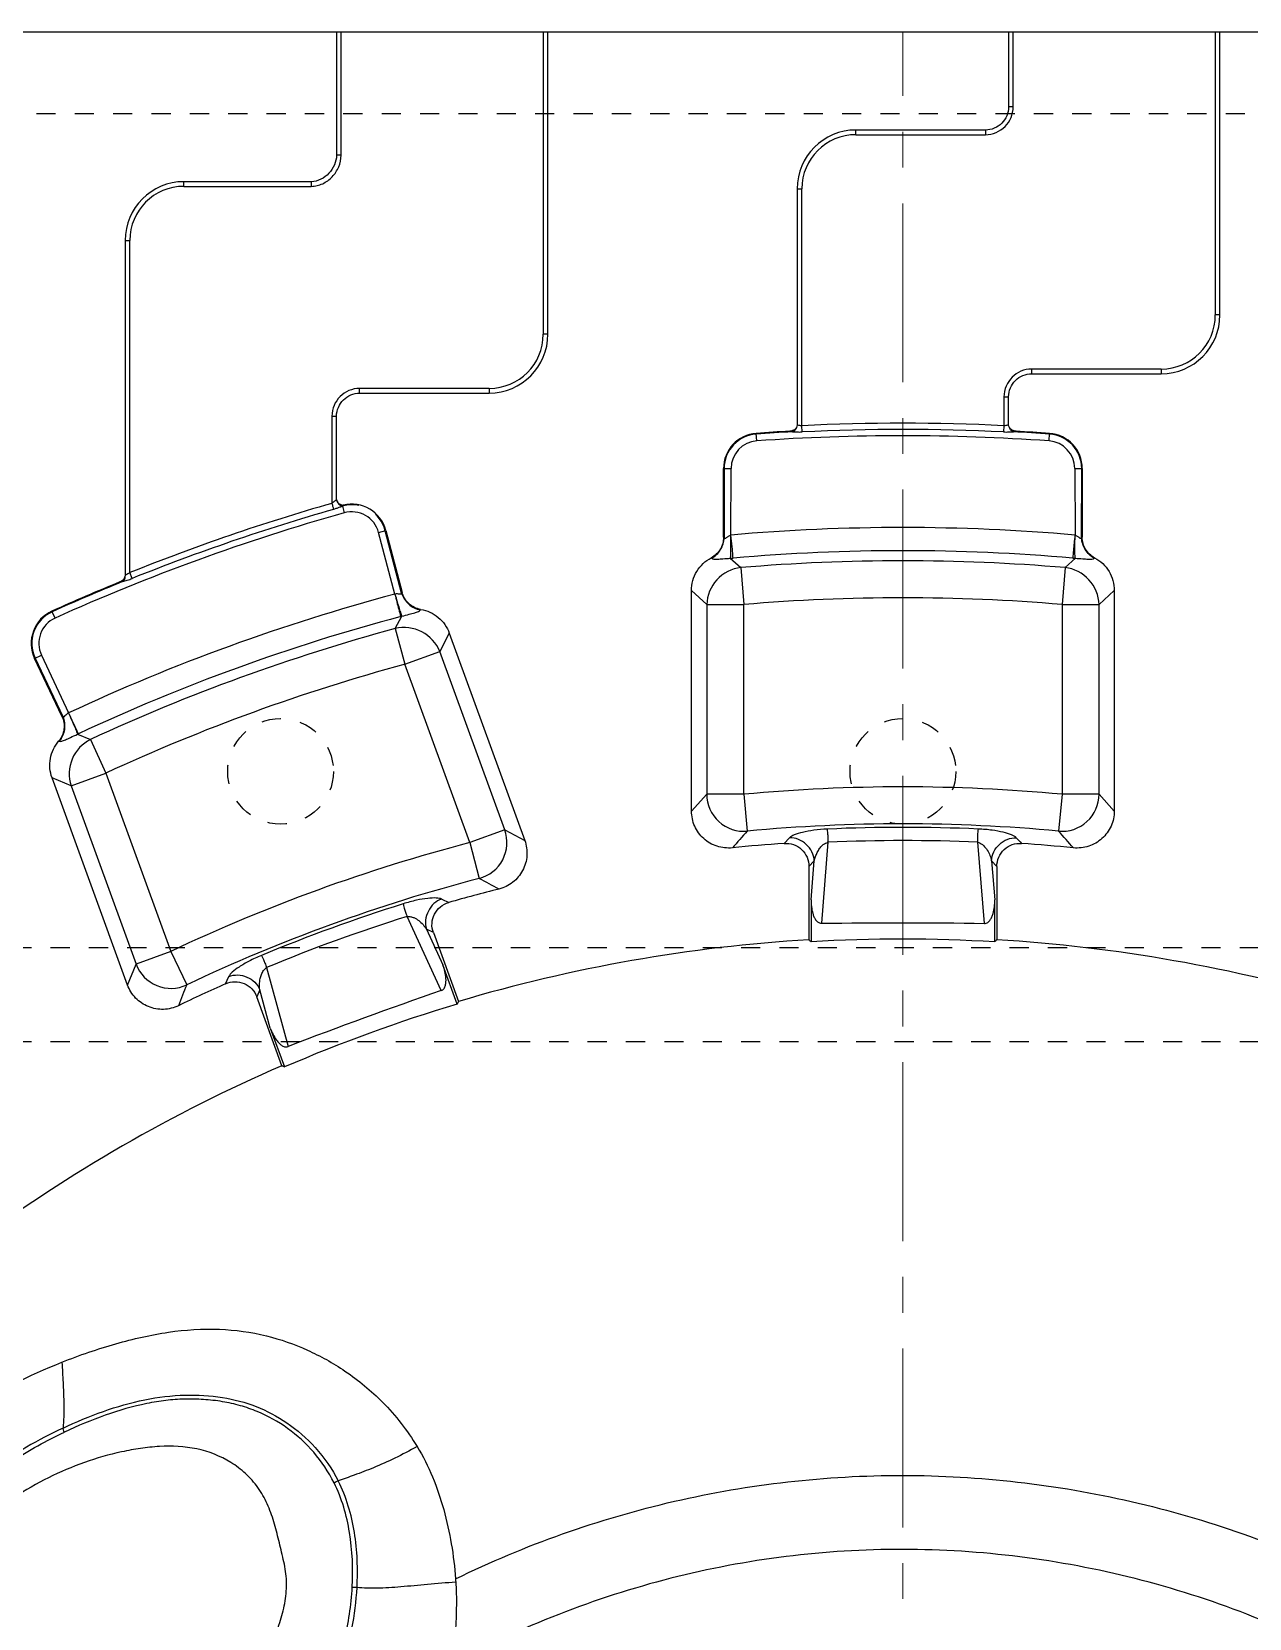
# Model space of a CAD drawing. Header units: millimetres. Extents: x 1540 to 3369, y -3458 to 1222.
# Drawn here: x 2210.5 to 2314.2, y -350.9 to -215.7 of the extents above; entities that cross this region are included whole.
import ezdxf

# ---------------------------------------------------------------- set-up
doc = ezdxf.new("R2010")
doc.units = ezdxf.units.MM
doc.header["$LTSCALE"] = 16.335
doc.linetypes.add('CENTER', pattern=[0.6, 0.375, -0.075, 0.075, -0.075])
doc.linetypes.add('HIDDEN', pattern=[0.2, 0.1, -0.1])
doc.layers.add('21', color=7, linetype='CONTINUOUS')
doc.layers.add('center', color=1, linetype='CENTER', lineweight=9)

msp = doc.modelspace()

# ---------------------------------------------------------------- linework, layer by layer
at = {"layer": '21', "color": 7, "linetype": 'Continuous'}
for p, q in [((2134.711, -215.737), (2434.711, -215.737)), ((2236.479, -215.737), (2236.479, -226.254)), ((2236.875, -226.254), (2236.875, -215.737)), ((2254.082, -215.737), (2254.082, -241.508)), ((2254.479, -241.508), (2254.479, -215.737)), ((2293.711, -215.737), (2293.711, -222.139)), ((2294.108, -222.139), (2294.108, -215.737)), ((2311.315, -215.737), (2311.315, -239.864)), ((2311.711, -239.864), (2311.711, -215.737)), ((2294.108, -222.139), (2293.711, -222.139)), ((2280.711, -224.506), (2280.711, -224.109)), ((2291.742, -224.109), (2280.711, -224.109)), ((2291.742, -224.109), (2291.742, -224.506)), ((2280.711, -224.506), (2291.742, -224.506)), ((2236.875, -226.254), (2236.479, -226.254)), ((2223.479, -228.905), (2223.479, -228.508)), ((2234.327, -228.508), (2223.479, -228.508)), ((2223.479, -228.905), (2234.327, -228.905)), ((2234.327, -228.508), (2234.327, -228.905)), ((2275.711, -229.109), (2275.711, -249.225)), ((2275.711, -229.109), (2276.108, -229.109)), ((2276.108, -249.292), (2276.108, -229.109)), ((2218.479, -233.508), (2218.479, -262.014)), ((2218.479, -233.508), (2218.875, -233.508)), ((2218.875, -261.809), (2218.875, -233.508)), ((2311.711, -239.864), (2311.315, -239.864)), ((2254.479, -241.508), (2254.082, -241.508)), ((2295.681, -244.864), (2295.681, -244.468)), ((2306.711, -244.468), (2295.681, -244.468)), ((2306.711, -244.468), (2306.711, -244.864)), ((2295.681, -244.864), (2306.711, -244.864)), ((2238.448, -246.508), (2238.448, -246.112)), ((2249.479, -246.112), (2238.448, -246.112)), ((2238.448, -246.508), (2249.479, -246.508)), ((2249.479, -246.112), (2249.479, -246.508)), ((2293.315, -246.834), (2293.315, -249.292)), ((2293.315, -246.834), (2293.711, -246.834)), ((2293.711, -249.225), (2293.711, -246.834)), ((2236.082, -248.478), (2236.082, -255.907)), ((2236.082, -248.478), (2236.479, -248.478)), ((2236.466, -255.582), (2236.479, -248.478)), ((2272.269, -250.59), (2272.223, -249.947)), ((2276.134, -249.824), (2276.108, -249.292)), ((2293.315, -249.292), (2293.289, -249.824)), ((2297.154, -250.59), (2297.2, -249.947)), ((2269.436, -258.801), (2269.436, -252.939)), ((2269.436, -252.939), (2270.08, -252.939)), ((2269.489, -252.939), (2269.489, -258.85)), ((2270.053, -258.616), (2270.08, -252.939)), ((2299.343, -252.94), (2299.37, -258.616)), ((2299.343, -252.94), (2299.987, -252.94)), ((2299.934, -258.85), (2299.935, -252.94)), ((2299.987, -252.94), (2299.987, -258.801)), ((2236.982, -256.156), (2237.139, -256.716)), ((2240.056, -258.384), (2240.679, -258.22)), ((2241.449, -263.641), (2240.056, -258.384)), ((2242.026, -263.556), (2240.627, -258.234)), ((2240.679, -258.22), (2242.065, -263.492)), ((2269.489, -258.85), (2269.436, -258.801)), ((2299.987, -258.801), (2299.934, -258.85)), ((2268.388, -260.544), (2268.426, -260.578)), ((2270.014, -260.587), (2270.896, -261.381)), ((2298.527, -261.381), (2299.409, -260.587)), ((2300.997, -260.578), (2301.035, -260.544)), ((2219.074, -262.303), (2218.875, -261.809)), ((2270.896, -261.381), (2271.16, -264.521)), ((2298.527, -261.381), (2298.263, -264.521)), ((2242.065, -263.492), (2242.026, -263.556)), ((2266.711, -282.118), (2266.711, -263.333)), ((2268.008, -264.521), (2266.711, -263.333)), ((2302.711, -263.333), (2301.414, -264.521)), ((2302.711, -263.333), (2302.711, -282.118)), ((2268.008, -264.521), (2268.008, -280.687)), ((2268.008, -264.521), (2271.16, -264.521)), ((2271.16, -280.687), (2271.16, -264.521)), ((2298.263, -264.521), (2298.263, -280.687)), ((2298.263, -264.521), (2301.414, -264.521)), ((2301.414, -280.687), (2301.414, -264.521)), ((2212.51, -265.68), (2212.245, -265.093)), ((2241.484, -266.567), (2242.041, -265.522)), ((2243.618, -264.98), (2243.643, -264.936)), ((2241.484, -266.567), (2242.31, -269.608)), ((2246.084, -266.97), (2245.272, -268.531)), ((2246.084, -266.97), (2252.509, -284.623)), ((2210.766, -269.108), (2211.349, -268.833)), ((2211.349, -268.833), (2213.661, -273.756)), ((2242.31, -269.608), (2245.272, -268.531)), ((2250.801, -283.722), (2245.272, -268.531)), ((2213.094, -274.04), (2210.766, -269.108)), ((2210.814, -269.085), (2213.165, -274.064)), ((2247.84, -284.8), (2242.31, -269.608)), ((2213.165, -274.064), (2213.094, -274.04)), ((2214.422, -275.575), (2215.52, -276.018)), ((2212.815, -276.159), (2212.863, -276.176)), ((2215.52, -276.018), (2216.842, -278.879)), ((2218.68, -296.936), (2212.255, -279.284)), ((2213.88, -279.956), (2212.255, -279.284)), ((2213.88, -279.956), (2216.842, -278.879)), ((2216.842, -278.879), (2222.371, -294.07)), ((2213.88, -279.956), (2219.41, -295.148)), ((2266.711, -282.118), (2268.008, -280.687)), ((2271.16, -280.687), (2268.008, -280.687)), ((2271.16, -280.687), (2271.453, -283.825)), ((2298.263, -280.687), (2297.97, -283.825)), ((2301.414, -280.687), (2298.263, -280.687)), ((2301.414, -280.687), (2302.711, -282.118)), ((2250.801, -283.722), (2247.84, -284.8)), ((2250.801, -283.722), (2252.509, -284.623)), ((2247.84, -284.8), (2248.637, -287.849)), ((2274.601, -284.866), (2275.056, -284.385)), ((2278.328, -284.772), (2277.765, -291.668)), ((2291.657, -291.684), (2291.092, -284.771)), ((2277.16, -286.35), (2276.711, -286.831)), ((2276.888, -289.669), (2277.16, -286.35)), ((2292.262, -286.349), (2292.535, -289.685)), ((2292.711, -286.831), (2292.262, -286.349)), ((2276.711, -286.831), (2276.712, -293.077)), ((2292.711, -286.831), (2292.711, -293.079)), ((2245.44, -289.606), (2246.035, -289.904)), ((2276.888, -289.669), (2276.888, -293.254)), ((2292.535, -293.256), (2292.535, -289.685)), ((2245.398, -297.403), (2242.498, -291.089)), ((2244.135, -292.172), (2245.538, -295.225)), ((2244.724, -292.472), (2244.135, -292.172)), ((2244.724, -292.472), (2246.859, -298.337)), ((2222.371, -294.07), (2219.41, -295.148)), ((2222.371, -294.07), (2223.72, -296.918)), ((2218.68, -296.936), (2219.41, -295.148)), ((2230.507, -295.451), (2232.35, -302.174)), ((2246.754, -298.563), (2245.538, -295.225)), ((2227.034, -296.82), (2227.299, -296.207)), ((2229.948, -297.334), (2229.689, -297.944)), ((2231.823, -303.807), (2229.689, -297.944)), ((2230.841, -300.595), (2229.948, -297.334)), ((2230.841, -300.595), (2232.049, -303.913))]:
    msp.add_line(p, q, dxfattribs=at)
at = {"layer": '21', "color": 8, "linetype": 'HIDDEN'}
for p, q in [((2434.711, -222.737), (2134.711, -222.737)), ((2084.711, -293.737), (2413.211, -293.737)), ((2084.711, -301.737), (2413.211, -301.737))]:
    msp.add_line(p, q, dxfattribs=at)
for centre in [(2231.711, -278.737), (2284.711, -278.737)]:
    msp.add_circle(centre, 4.5, dxfattribs=at)
at = {"layer": '21', "color": 7, "linetype": 'Continuous'}
for centre, radius, start, end in [((2280.711, -229.109), 5, 90, 180), ((2280.711, -229.109), 4.603, 90, 180), ((2223.479, -233.508), 5, 90, 180), ((2223.479, -233.508), 4.603, 90, 180), ((2306.711, -239.864), 5, 270, 0), ((2306.711, -239.864), 4.603, 270, 0), ((2249.479, -241.508), 5, 270, 0), ((2249.479, -241.508), 4.603, 270, 0), ((2272.436, -252.939), 3, 94.063, 180), ((2284.71, -425.737), 176.233, 93.13361, 94.063), ((2284.71, -425.737), 176.179, 93.06256, 94.063), ((2284.71, -425.737), 176.655, 87.20808, 92.79093), ((2284.71, -425.737), 176.121, 87.20808, 92.79093), ((2284.71, -425.737), 176.179, 85.93596, 86.93644), ((2284.71, -425.737), 176.233, 85.93596, 86.8654), ((2296.987, -252.94), 3, 0, 85.93596), ((2272.436, -252.939), 2.946, 94.063, 180), ((2272.436, -252.939), 2.355, 94.063, 180), ((2284.71, -425.737), 175.588, 85.93596, 94.063), ((2296.987, -252.94), 2.355, 0, 85.93596), ((2296.985, -252.943), 2.95, 0.06017, 85.90257), ((2284.713, -425.736), 175.588, 105.72028, 114.28079), ((2284.713, -425.736), 176.655, 105.97943, 111.88179), ((2284.713, -425.736), 176.121, 105.97943, 111.88179), ((2237.778, -258.983), 3, 14.728, 104.13624), ((2237.778, -258.983), 2.355, 14.728, 105.72028), ((2284.71, -425.737), 167.77, 84.98661, 95.01231), ((2268.874, -244.832), 15.797, 274.13767, 275.00387), ((2284.71, -425.737), 165.8, 84.99636, 95.00257), ((2284.71, -425.737), 164.936, 85.19454, 94.80438), ((2300.549, -244.832), 15.797, 264.99506, 265.86156), ((2284.713, -425.736), 176.233, 112.23191, 114.28079), ((2284.713, -425.736), 176.179, 112.15761, 114.28079), ((2284.717, -425.736), 167.77, 104.94524, 115.05757), ((2284.71, -425.737), 161.784, 85.19454, 94.80438), ((2213.479, -267.827), 3, 114.28079, 205.27308), ((2213.479, -267.827), 2.946, 114.28079, 205.27308), ((2213.479, -267.827), 2.355, 114.28079, 205.27308), ((2284.717, -425.736), 165.8, 104.94912, 115.05391), ((2237.881, -250.321), 15.76, 284.94906, 285.30362), ((2284.717, -425.736), 164.936, 105.19562, 114.80546), ((2284.717, -425.736), 161.784, 105.19562, 114.80546), ((2207.831, -261.258), 15.761, 294.72024, 295.05396), ((2271.16, -280.687), 3.151, 180, 275.33691), ((2284.71, -425.737), 145.681, 84.66189, 95.33691), ((2298.263, -280.687), 3.151, 264.66189, 0), ((2247.84, -284.8), 3.151, 284.66309, 20), ((2284.71, -425.737), 142.53, 84.66189, 95.33691), ((2284.725, -426.728), 143.223, 87.433, 92.57925), ((2284.717, -425.736), 145.681, 104.66309, 115.33811), ((2548.158, -530.456), 370.665, 138.28891, 138.58389), ((2284.71, -425.737), 141.233, 94.10459, 95.90218), ((2284.726, -427.691), 143.061, 87.44937, 92.56296), ((2284.71, -425.737), 141.233, 84.09659, 85.89415), ((2021.268, -530.449), 370.658, 41.4155, 41.71048), ((2284.717, -425.736), 142.53, 104.66309, 115.33811), ((2284.717, -425.736), 141.233, 104.09782, 105.89541), ((2072.971, -614.248), 370.669, 61.41611, 61.71108), ((2284.943, -426.414), 142.949, 107.41467, 112.56968), ((2285.259, -427.283), 142.75, 107.43063, 112.55361), ((2284.698, -425.751), 132.914, 93.44456, 106.54026), ((2284.697, -425.883), 132.858, 86.61815, 93.36978), ((2295.88, -296.409), 4.597, 133.57501, 136.68732), ((2284.698, -425.751), 132.913, 73.44719, 86.54346), ((2222.371, -294.07), 3.151, 200, 295.33811), ((2284.717, -425.736), 141.233, 114.10585, 115.90341), ((2568.085, -434.031), 370.658, 158.28952, 158.5845), ((2284.698, -425.751), 132.726, 106.61165, 113.37), ((2379.89, -685.503), 410.742, 109.11321, 111.05125), ((2250.975, -300.383), 4.596, 153.57094, 156.6859), ((2284.698, -425.751), 132.914, 113.44141, 126.53952), ((2214.506, -347.013), 23.341, 345.64159, 357.05054)]:
    msp.add_arc(centre, radius, start, end, dxfattribs=at)
at = {"layer": '21', "color": 8, "linetype": 'HIDDEN'}
msp.add_arc((2237.778, -258.983), 2.946, 14.728, 104.02506, dxfattribs=at)
at = {"layer": '21', "color": 7, "linetype": 'Continuous'}
for points, knots in [([(2293.711, -222.139), (2293.71, -222.395), (2293.608, -222.913), (2293.167, -223.564), (2292.516, -224.006), (2291.998, -224.107), (2291.742, -224.109)], [0, 0, 0, 0, 0.2500543, 0.5000031, 0.7499496, 1, 1, 1, 1]), ([(2291.742, -224.506), (2292.054, -224.501), (2292.675, -224.377), (2293.45, -223.847), (2293.979, -223.072), (2294.104, -222.451), (2294.108, -222.139)], [0, 0, 0, 0, 0.2542046, 0.5000027, 0.7458302, 1, 1, 1, 1]), ([(2236.479, -226.254), (2236.478, -226.537), (2236.344, -227.107), (2235.862, -227.823), (2235.182, -228.358), (2234.61, -228.51), (2234.327, -228.508)], [0, 0, 0, 0, 0.2499925, 0.5001537, 0.750302, 1, 1, 1, 1]), ([(2234.327, -228.905), (2234.495, -228.905), (2234.831, -228.866), (2235.307, -228.696), (2235.739, -228.435), (2236.244, -227.988), (2236.721, -227.271), (2236.872, -226.592), (2236.875, -226.254)], [0, 0, 0, 0, 0.1249783, 0.2486898, 0.37298, 0.4980334, 0.7482147, 1, 1, 1, 1]), ([(2295.681, -244.468), (2295.369, -244.472), (2294.748, -244.596), (2293.973, -245.126), (2293.444, -245.901), (2293.319, -246.522), (2293.315, -246.834)], [0, 0, 0, 0, 0.2542046, 0.5000027, 0.7458302, 1, 1, 1, 1]), ([(2293.711, -246.834), (2293.713, -246.578), (2293.814, -246.06), (2294.256, -245.409), (2294.907, -244.967), (2295.425, -244.866), (2295.681, -244.864)], [0, 0, 0, 0, 0.2500543, 0.5000031, 0.7499496, 1, 1, 1, 1]), ([(2238.448, -246.112), (2238.136, -246.116), (2237.515, -246.245), (2236.746, -246.777), (2236.213, -247.545), (2236.086, -248.166), (2236.082, -248.478)], [0, 0, 0, 0, 0.2548703, 0.5002084, 0.7453838, 1, 1, 1, 1]), ([(2236.479, -248.478), (2236.48, -248.223), (2236.588, -247.707), (2237.038, -247.068), (2237.677, -246.617), (2238.193, -246.509), (2238.448, -246.508)], [0, 0, 0, 0, 0.2499966, 0.5000091, 0.7500209, 1, 1, 1, 1]), ([(2275.641, -249.455), (2275.579, -249.547), (2275.408, -249.702), (2275.186, -249.761), (2275.076, -249.768)], [0, 0, 0, 0, 0.5002668, 1, 1, 1, 1]), ([(2275.297, -249.81), (2275.277, -249.807), (2275.202, -249.796), (2275.128, -249.782), (2275.076, -249.768)], [0, 0, 0, 0, 0.2786185, 1, 1, 1, 1]), ([(2275.297, -249.81), (2275.373, -249.794), (2275.525, -249.696), (2275.609, -249.542), (2275.641, -249.455)], [0, 0, 0, 0, 0.453905, 1, 1, 1, 1]), ([(2275.297, -249.81), (2275.434, -249.814), (2275.713, -249.832), (2275.992, -249.831), (2276.134, -249.824)], [0, 0, 0, 0, 0.4896001, 1, 1, 1, 1]), ([(2276.108, -249.292), (2276.072, -249.295), (2275.983, -249.296), (2275.85, -249.266), (2275.755, -249.24), (2275.711, -249.225)], [0, 0, 0, 0, 0.2706151, 0.6574064, 1, 1, 1, 1]), ([(2293.289, -249.824), (2293.431, -249.831), (2293.71, -249.832), (2293.989, -249.814), (2294.126, -249.81)], [0, 0, 0, 0, 0.5103993, 1, 1, 1, 1]), ([(2293.711, -249.225), (2293.683, -249.235), (2293.606, -249.257), (2293.475, -249.292), (2293.369, -249.296), (2293.315, -249.292)], [0, 0, 0, 0, 0.222301, 0.5973959, 1, 1, 1, 1]), ([(2294.347, -249.768), (2294.291, -249.764), (2294.18, -249.748), (2294.026, -249.681), (2293.891, -249.582), (2293.814, -249.501), (2293.782, -249.455)], [0, 0, 0, 0, 0.2502253, 0.4993922, 0.7504099, 1, 1, 1, 1]), ([(2294.126, -249.81), (2294.052, -249.794), (2293.904, -249.691), (2293.814, -249.543), (2293.782, -249.455)], [0, 0, 0, 0, 0.4478265, 1, 1, 1, 1]), ([(2294.347, -249.768), (2294.331, -249.772), (2294.258, -249.79), (2294.184, -249.802), (2294.126, -249.81)], [0, 0, 0, 0, 0.2165228, 1, 1, 1, 1]), ([(2236.082, -255.907), (2236.099, -255.959), (2236.13, -256.058), (2236.164, -256.201), (2236.197, -256.319), (2236.23, -256.389), (2236.229, -256.42)], [0, 0, 0, 0, 0.3038525, 0.5854702, 0.8236464, 1, 1, 1, 1]), ([(2236.466, -255.582), (2236.447, -255.602), (2236.365, -255.685), (2236.278, -255.764), (2236.208, -255.819)], [0, 0, 0, 0, 0.2331445, 1, 1, 1, 1]), ([(2236.466, -255.582), (2236.465, -255.681), (2236.58, -255.873), (2236.755, -255.97), (2236.847, -256.008)], [0, 0, 0, 0, 0.4982123, 1, 1, 1, 1]), ([(2236.466, -255.582), (2236.509, -255.724), (2236.623, -255.917), (2236.815, -256.103), (2236.93, -256.153), (2236.982, -256.156)], [0, 0, 0, 0, 0.555396, 0.8071711, 1, 1, 1, 1]), ([(2237.064, -256.125), (2237.07, -256.116), (2237.084, -256.09), (2237.056, -256.077), (2237.045, -256.074)], [0, 0, 0, 0, 0.4742557, 1, 1, 1, 1]), ([(2269.436, -258.801), (2269.436, -259.153), (2269.244, -259.871), (2268.7, -260.38), (2268.388, -260.544)], [0, 0, 0, 0, 0.5000926, 1, 1, 1, 1]), ([(2268.426, -260.578), (2268.733, -260.41), (2269.26, -259.899), (2269.48, -259.198), (2269.489, -258.85)], [0, 0, 0, 0, 0.5012678, 1, 1, 1, 1]), ([(2270.053, -258.616), (2269.978, -258.647), (2269.877, -258.708), (2269.755, -258.792), (2269.68, -258.846), (2269.615, -258.885), (2269.562, -258.911), (2269.505, -258.904), (2269.494, -258.867), (2269.489, -258.85)], [0, 0, 0, 0, 0.3600744, 0.5198337, 0.6590767, 0.7727519, 0.8574208, 0.9187834, 1, 1, 1, 1]), ([(2270.014, -260.587), (2270.027, -260.557), (2270.041, -260.473), (2270.054, -260.322), (2270.061, -260.12), (2270.065, -259.771), (2270.06, -259.264), (2270.054, -258.841), (2270.053, -258.616)], [0, 0, 0, 0, 0.0492402, 0.1274399, 0.2309813, 0.3567214, 0.6580001, 1, 1, 1, 1]), ([(2270.252, -260.568), (2270.245, -260.49), (2270.217, -260.169), (2270.167, -259.516), (2270.101, -258.944), (2270.053, -258.616)], [0, 0, 0, 0, 0.1205942, 0.4920331, 1, 1, 1, 1]), ([(2299.37, -258.616), (2299.336, -258.841), (2299.279, -259.264), (2299.23, -259.917), (2299.191, -260.342), (2299.171, -260.568)], [0, 0, 0, 0, 0.347416, 0.6527185, 1, 1, 1, 1]), ([(2299.409, -260.587), (2299.396, -260.558), (2299.382, -260.474), (2299.369, -260.323), (2299.362, -260.12), (2299.358, -259.771), (2299.363, -259.265), (2299.369, -258.841), (2299.37, -258.616)], [0, 0, 0, 0, 0.0492457, 0.1274444, 0.2311783, 0.356723, 0.6579996, 1, 1, 1, 1]), ([(2299.934, -258.85), (2299.929, -258.867), (2299.918, -258.903), (2299.861, -258.911), (2299.809, -258.885), (2299.745, -258.846), (2299.67, -258.793), (2299.547, -258.709), (2299.446, -258.647), (2299.37, -258.616)], [0, 0, 0, 0, 0.0807529, 0.1417379, 0.2255946, 0.3380423, 0.4765085, 0.6363037, 1, 1, 1, 1]), ([(2300.997, -260.579), (2300.69, -260.41), (2300.163, -259.9), (2299.943, -259.198), (2299.934, -258.85)], [0, 0, 0, 0, 0.5012677, 1, 1, 1, 1]), ([(2301.035, -260.544), (2300.723, -260.381), (2300.179, -259.872), (2299.987, -259.153), (2299.987, -258.801)], [0, 0, 0, 0, 0.4999156, 1, 1, 1, 1]), ([(2266.711, -263.333), (2266.711, -262.769), (2267.019, -261.62), (2267.889, -260.805), (2268.388, -260.544)], [0, 0, 0, 0, 0.5001036, 1, 1, 1, 1]), ([(2268.426, -260.578), (2268.478, -260.621), (2268.655, -260.666), (2268.978, -260.653), (2269.444, -260.619), (2269.805, -260.596), (2270.014, -260.587)], [0, 0, 0, 0, 0.1267772, 0.3222188, 0.6090556, 1, 1, 1, 1]), ([(2299.409, -260.587), (2299.618, -260.596), (2299.978, -260.619), (2300.445, -260.654), (2300.767, -260.666), (2300.945, -260.622), (2300.997, -260.579)], [0, 0, 0, 0, 0.3908124, 0.6776567, 0.8731145, 1, 1, 1, 1]), ([(2301.035, -260.544), (2301.534, -260.805), (2302.405, -261.62), (2302.711, -262.77), (2302.711, -263.333)], [0, 0, 0, 0, 0.49993, 1, 1, 1, 1]), ([(2218.461, -262.138), (2218.43, -262.242), (2218.321, -262.438), (2218.135, -262.563), (2218.035, -262.605)], [0, 0, 0, 0, 0.4999536, 1, 1, 1, 1]), ([(2218.461, -262.138), (2218.46, -262.183), (2218.44, -262.34), (2218.362, -262.503), (2218.266, -262.567)], [0, 0, 0, 0, 0.282789, 1, 1, 1, 1]), ([(2218.875, -261.809), (2218.844, -261.834), (2218.722, -261.921), (2218.582, -261.978), (2218.479, -262.014)], [0, 0, 0, 0, 0.2685251, 1, 1, 1, 1]), ([(2218.266, -262.567), (2218.243, -262.573), (2218.167, -262.591), (2218.089, -262.602), (2218.035, -262.605)], [0, 0, 0, 0, 0.3043783, 1, 1, 1, 1]), ([(2218.266, -262.567), (2218.398, -262.527), (2218.672, -262.454), (2218.939, -262.358), (2219.074, -262.303)], [0, 0, 0, 0, 0.4866166, 1, 1, 1, 1]), ([(2243.643, -264.936), (2243.276, -264.876), (2242.561, -264.534), (2242.159, -263.852), (2242.065, -263.492)], [0, 0, 0, 0, 0.4998976, 1, 1, 1, 1]), ([(2242.026, -263.556), (2242.026, -263.574), (2242.023, -263.61), (2241.976, -263.641), (2241.918, -263.646), (2241.815, -263.64), (2241.658, -263.62), (2241.522, -263.626), (2241.449, -263.641)], [0, 0, 0, 0, 0.0862748, 0.1569122, 0.2460685, 0.3596365, 0.6472812, 1, 1, 1, 1]), ([(2241.449, -263.641), (2241.513, -263.857), (2241.634, -264.263), (2241.801, -264.814), (2241.92, -265.198), (2241.997, -265.418), (2242.027, -265.495), (2242.041, -265.523)], [0, 0, 0, 0, 0.3418227, 0.6444139, 0.8747343, 0.9526004, 1, 1, 1, 1]), ([(2241.449, -263.641), (2241.503, -263.863), (2241.661, -264.5), (2241.836, -265.133), (2241.946, -265.547)], [0, 0, 0, 0, 0.347256, 1, 1, 1, 1]), ([(2242.026, -263.556), (2242.13, -263.909), (2242.558, -264.562), (2243.253, -264.914), (2243.618, -264.98)], [0, 0, 0, 0, 0.4986441, 1, 1, 1, 1]), ([(2242.041, -265.523), (2242.25, -265.461), (2242.616, -265.361), (2243.092, -265.238), (2243.416, -265.141), (2243.58, -265.041), (2243.618, -264.98)], [0, 0, 0, 0, 0.3892942, 0.6771288, 0.8736956, 1, 1, 1, 1]), ([(2243.643, -264.936), (2244.185, -265.025), (2245.24, -265.502), (2245.896, -266.455), (2246.084, -266.97)], [0, 0, 0, 0, 0.499926, 1, 1, 1, 1]), ([(2213.094, -274.04), (2213.253, -274.376), (2213.384, -275.156), (2213.057, -275.877), (2212.815, -276.159)], [0, 0, 0, 0, 0.500111, 1, 1, 1, 1]), ([(2213.165, -274.064), (2213.312, -274.401), (2213.405, -275.175), (2213.098, -275.891), (2212.863, -276.176)], [0, 0, 0, 0, 0.4986418, 1, 1, 1, 1]), ([(2213.661, -273.756), (2213.596, -273.791), (2213.487, -273.874), (2213.38, -273.99), (2213.305, -274.061), (2213.258, -274.095), (2213.202, -274.103), (2213.176, -274.078), (2213.165, -274.064)], [0, 0, 0, 0, 0.352403, 0.6406936, 0.7548538, 0.8444338, 0.9148695, 1, 1, 1, 1]), ([(2214.505, -275.536), (2214.471, -275.464), (2214.193, -274.87), (2213.917, -274.274), (2213.661, -273.756)], [0, 0, 0, 0, 0.1206004, 1, 1, 1, 1]), ([(2213.661, -273.756), (2213.751, -273.962), (2213.92, -274.351), (2214.147, -274.879), (2214.304, -275.25), (2214.387, -275.468), (2214.415, -275.545), (2214.422, -275.576)], [0, 0, 0, 0, 0.3418597, 0.6444739, 0.8747947, 0.9526443, 1, 1, 1, 1]), ([(2212.863, -276.176), (2212.93, -276.198), (2213.121, -276.171), (2213.431, -276.034), (2213.876, -275.822), (2214.221, -275.663), (2214.422, -275.576)], [0, 0, 0, 0, 0.1257084, 0.3226099, 0.6103325, 1, 1, 1, 1]), ([(2212.255, -279.284), (2212.068, -278.768), (2211.958, -277.619), (2212.458, -276.575), (2212.815, -276.159)], [0, 0, 0, 0, 0.500096, 1, 1, 1, 1]), ([(2270.187, -285.253), (2269.751, -285.287), (2268.854, -285.209), (2267.681, -284.536), (2266.891, -283.44), (2266.717, -282.555), (2266.711, -282.118)], [0, 0, 0, 0, 0.2501823, 0.5000349, 0.7498797, 1, 1, 1, 1]), ([(2302.711, -282.118), (2302.709, -282.554), (2302.53, -283.44), (2301.723, -284.515), (2300.568, -285.203), (2299.67, -285.293), (2299.236, -285.253)], [0, 0, 0, 0, 0.2499927, 0.4999666, 0.7499636, 1, 1, 1, 1]), ([(2278.279, -283.65), (2277.894, -283.667), (2277.182, -283.731), (2276.234, -283.898), (2275.533, -284.094), (2275.169, -284.281), (2275.056, -284.385)], [0, 0, 0, 0, 0.3463569, 0.6408782, 0.8622846, 1, 1, 1, 1]), ([(2278.328, -284.772), (2278.339, -284.639), (2278.347, -284.394), (2278.328, -284.066), (2278.302, -283.826), (2278.281, -283.697), (2278.279, -283.65)], [0, 0, 0, 0, 0.3561068, 0.6527965, 0.8736279, 1, 1, 1, 1]), ([(2291.092, -284.771), (2291.081, -284.638), (2291.074, -284.392), (2291.092, -284.065), (2291.117, -283.825), (2291.138, -283.696), (2291.139, -283.649)], [0, 0, 0, 0, 0.356127, 0.6531657, 0.8746093, 1, 1, 1, 1]), ([(2294.366, -284.384), (2294.316, -284.338), (2294.183, -284.25), (2293.82, -284.079), (2293.189, -283.892), (2292.245, -283.724), (2291.532, -283.665), (2291.139, -283.649)], [0, 0, 0, 0, 0.061046, 0.1415659, 0.3594868, 0.6480966, 1, 1, 1, 1]), ([(2252.509, -284.623), (2252.656, -285.033), (2252.79, -285.927), (2252.4, -287.214), (2251.55, -288.255), (2250.737, -288.646), (2250.315, -288.757)], [0, 0, 0, 0, 0.2500056, 0.4999919, 0.7499796, 1, 1, 1, 1]), ([(2274.601, -284.866), (2274.868, -284.852), (2275.416, -284.919), (2276.117, -285.353), (2276.601, -286.021), (2276.707, -286.563), (2276.711, -286.831)], [0, 0, 0, 0, 0.2501467, 0.4999997, 0.7498528, 1, 1, 1, 1]), ([(2277.16, -286.35), (2277.151, -286.092), (2277.008, -285.567), (2276.513, -284.934), (2275.847, -284.483), (2275.314, -284.376), (2275.056, -284.385)], [0, 0, 0, 0, 0.246559, 0.5000007, 0.7534419, 1, 1, 1, 1]), ([(2277.302, -285.896), (2277.35, -285.779), (2277.46, -285.553), (2277.653, -285.228), (2277.932, -284.935), (2278.187, -284.816), (2278.328, -284.772)], [0, 0, 0, 0, 0.2399015, 0.4776322, 0.7187441, 1, 1, 1, 1]), ([(2291.092, -284.771), (2291.19, -284.801), (2291.367, -284.881), (2291.648, -285.103), (2291.911, -285.438), (2292.13, -285.88), (2292.23, -286.193), (2292.262, -286.349)], [0, 0, 0, 0, 0.1498472, 0.280959, 0.5213096, 0.7663337, 1, 1, 1, 1]), ([(2292.262, -286.349), (2292.279, -285.834), (2292.792, -284.808), (2293.851, -284.365), (2294.366, -284.384)], [0, 0, 0, 0, 0.500002, 1, 1, 1, 1]), ([(2292.711, -286.831), (2292.716, -286.564), (2292.822, -286.021), (2293.306, -285.353), (2294.007, -284.919), (2294.555, -284.852), (2294.822, -284.867)], [0, 0, 0, 0, 0.2501465, 0.4999992, 0.7498523, 1, 1, 1, 1]), ([(2277.16, -286.35), (2277.167, -286.313), (2277.204, -286.158), (2277.256, -286.007), (2277.302, -285.896)], [0, 0, 0, 0, 0.2393542, 1, 1, 1, 1]), ([(2245.44, -289.606), (2245.377, -289.58), (2245.223, -289.542), (2244.823, -289.505), (2244.167, -289.546), (2243.224, -289.71), (2242.535, -289.899), (2242.161, -290.017)], [0, 0, 0, 0, 0.061069, 0.1415718, 0.3594233, 0.6480062, 1, 1, 1, 1]), ([(2242.161, -290.017), (2242.175, -290.062), (2242.2, -290.19), (2242.257, -290.425), (2242.351, -290.739), (2242.442, -290.967), (2242.498, -291.089)], [0, 0, 0, 0, 0.1263899, 0.3472378, 0.6439201, 1, 1, 1, 1]), ([(2245.44, -289.606), (2245.195, -289.685), (2244.731, -289.969), (2244.26, -290.62), (2244.011, -291.385), (2244.055, -291.927), (2244.135, -292.172)], [0, 0, 0, 0, 0.2463255, 0.4999993, 0.7536737, 1, 1, 1, 1]), ([(2244.724, -292.472), (2244.637, -292.219), (2244.551, -291.673), (2244.777, -290.88), (2245.287, -290.232), (2245.779, -289.982), (2246.035, -289.904)], [0, 0, 0, 0, 0.2501447, 0.4999992, 0.749854, 1, 1, 1, 1]), ([(2276.888, -289.669), (2276.888, -289.866), (2276.91, -290.259), (2277, -290.744), (2277.13, -291.115), (2277.269, -291.377), (2277.467, -291.601), (2277.667, -291.674), (2277.765, -291.669)], [0, 0, 0, 0, 0.2500889, 0.5000711, 0.6251699, 0.7502575, 0.8752773, 1, 1, 1, 1]), ([(2291.657, -291.685), (2291.755, -291.69), (2291.957, -291.622), (2292.155, -291.395), (2292.293, -291.133), (2292.423, -290.761), (2292.514, -290.275), (2292.535, -289.882), (2292.535, -289.685)], [0, 0, 0, 0, 0.1247093, 0.2497772, 0.3748396, 0.4999385, 0.7499108, 1, 1, 1, 1]), ([(2242.498, -291.089), (2242.6, -291.084), (2242.794, -291.098), (2243.133, -291.212), (2243.494, -291.437), (2243.851, -291.776), (2244.052, -292.036), (2244.135, -292.172)], [0, 0, 0, 0, 0.1498488, 0.2809902, 0.5214196, 0.7663908, 1, 1, 1, 1]), ([(2276.711, -293.077), (2276.74, -293.104), (2276.806, -293.156), (2276.858, -293.222), (2276.888, -293.254)], [0, 0, 0, 0, 0.4769262, 1, 1, 1, 1]), ([(2230.079, -294.413), (2229.722, -294.56), (2229.075, -294.865), (2228.24, -295.345), (2227.648, -295.77), (2227.369, -296.07), (2227.299, -296.207)], [0, 0, 0, 0, 0.3463281, 0.640864, 0.8622989, 1, 1, 1, 1]), ([(2230.079, -294.413), (2230.096, -294.456), (2230.16, -294.57), (2230.265, -294.787), (2230.395, -295.089), (2230.472, -295.322), (2230.507, -295.451)], [0, 0, 0, 0, 0.1254004, 0.3468533, 0.643888, 1, 1, 1, 1]), ([(2229.948, -297.334), (2229.925, -297.176), (2229.913, -296.889), (2229.951, -296.482), (2230.039, -296.115), (2230.202, -295.75), (2230.39, -295.54), (2230.507, -295.451)], [0, 0, 0, 0, 0.2337336, 0.418351, 0.5982583, 0.784018, 1, 1, 1, 1]), ([(2245.398, -297.403), (2245.492, -297.374), (2245.658, -297.241), (2245.765, -296.961), (2245.807, -296.667), (2245.801, -296.273), (2245.72, -295.786), (2245.606, -295.41), (2245.538, -295.225)], [0, 0, 0, 0, 0.1247082, 0.2497804, 0.3748375, 0.499938, 0.7499136, 1, 1, 1, 1]), ([(2223.018, -298.693), (2222.624, -298.879), (2221.749, -299.102), (2220.429, -298.85), (2219.303, -298.115), (2218.832, -297.345), (2218.68, -296.936)], [0, 0, 0, 0, 0.250046, 0.5000515, 0.7500187, 1, 1, 1, 1]), ([(2227.034, -296.82), (2227.28, -296.715), (2227.818, -296.59), (2228.625, -296.759), (2229.308, -297.221), (2229.593, -297.695), (2229.689, -297.944)], [0, 0, 0, 0, 0.2501453, 0.4999997, 0.7498543, 1, 1, 1, 1]), ([(2227.299, -296.207), (2227.777, -296.013), (2228.923, -296.066), (2229.756, -296.855), (2229.948, -297.334)], [0, 0, 0, 0, 0.4999981, 1, 1, 1, 1]), ([(2230.841, -300.595), (2230.909, -300.78), (2231.063, -301.142), (2231.314, -301.568), (2231.564, -301.873), (2231.784, -302.071), (2232.047, -302.217), (2232.26, -302.212), (2232.35, -302.174)], [0, 0, 0, 0, 0.25009, 0.500066, 0.6251695, 0.7502268, 0.8753135, 1, 1, 1, 1]), ([(2231.823, -303.807), (2231.859, -303.823), (2231.939, -303.849), (2232.01, -303.893), (2232.049, -303.913)], [0, 0, 0, 0, 0.4769267, 1, 1, 1, 1]), ([(2213.097, -329.062), (2214.601, -328.46), (2217.585, -327.432), (2222.076, -326.396), (2226.413, -326.108), (2230.43, -326.656), (2233.444, -327.726), (2235.643, -328.827), (2237.865, -330.199), (2240.663, -332.498), (2242.506, -334.877), (2243.333, -336.235)], [0, 0, 0, 0, 0.1424217, 0.2770341, 0.4041416, 0.522331, 0.6308517, 0.6836774, 0.7383514, 0.8601884, 1, 1, 1, 1]), ([(2197.924, -338.985), (2200.09, -336.807), (2204.844, -332.937), (2210.304, -330.168), (2213.097, -329.062)], [0, 0, 0, 0, 0.5055744, 1, 1, 1, 1]), ([(2213.097, -329.062), (2213.128, -329.641), (2213.189, -330.756), (2213.255, -332.304), (2213.259, -333.596), (2213.221, -334.35), (2213.189, -334.67)], [0, 0, 0, 0, 0.310063, 0.5967935, 0.8279868, 1, 1, 1, 1]), ([(2213.189, -334.67), (2214.31, -334.144), (2216.585, -333.191), (2220.064, -332.168), (2223.498, -331.769), (2226.705, -331.96), (2229.67, -332.716), (2232.377, -334.175), (2234.824, -336.295), (2236.116, -338.147), (2236.631, -339.177)], [0, 0, 0, 0, 0.1395234, 0.2776199, 0.4072335, 0.5269509, 0.6379044, 0.7492915, 0.8702847, 1, 1, 1, 1]), ([(2236.269, -339.329), (2235.801, -338.401), (2234.653, -336.679), (2232.395, -334.616), (2230.19, -333.388), (2228.281, -332.731), (2226.747, -332.392), (2225.151, -332.212), (2223.54, -332.176), (2221.928, -332.291), (2219.657, -332.677), (2216.73, -333.505), (2214.439, -334.482), (2213.301, -335.019)], [0, 0, 0, 0, 0.1194869, 0.2349818, 0.3486336, 0.4066331, 0.4665924, 0.5288021, 0.5910021, 0.6515696, 0.7142617, 0.8554359, 1, 1, 1, 1]), ([(2213.189, -334.67), (2211.072, -335.663), (2206.967, -338.014), (2203.333, -341.047), (2201.659, -342.721)], [0, 0, 0, 0, 0.4970067, 1, 1, 1, 1]), ([(2201.929, -342.982), (2202.755, -342.157), (2204.255, -340.775), (2206.572, -338.975), (2208.76, -337.503), (2211.004, -336.16), (2212.535, -335.38), (2213.301, -335.019)], [0, 0, 0, 0, 0.2509784, 0.4379109, 0.6307537, 0.8177653, 1, 1, 1, 1]), ([(2213.301, -335.019), (2213.267, -334.954), (2213.228, -334.857), (2213.197, -334.739), (2213.187, -334.689), (2213.189, -334.67)], [0, 0, 0, 0, 0.5962295, 0.8444958, 1, 1, 1, 1]), ([(2226.193, -361.3), (2226.544, -360.854), (2227.202, -359.926), (2228.428, -358.016), (2229.55, -356.04), (2230.553, -354.005), (2231.232, -352.447), (2231.801, -350.848), (2232.183, -349.197), (2232.276, -347.503), (2232.018, -346.124), (2231.757, -345.045), (2231.564, -344.239), (2231.368, -343.437), (2231.074, -342.387), (2230.62, -341.111), (2229.826, -339.707), (2228.768, -338.512), (2227.092, -337.244), (2224.588, -336.269), (2221.915, -336.155), (2219.78, -336.384), (2217.633, -336.78), (2214.982, -337.542), (2211.911, -338.846), (2208.99, -340.522), (2206.227, -342.483), (2204.493, -343.943), (2203.674, -344.727)], [0, 0, 0, 0, 0.0321565, 0.0643069, 0.1285677, 0.1606763, 0.1927524, 0.2247724, 0.2566963, 0.2884613, 0.3200166, 0.3357157, 0.35136, 0.3669417, 0.3824446, 0.4131433, 0.4433849, 0.4732278, 0.5028245, 0.5618007, 0.6219477, 0.6525424, 0.6833479, 0.7454735, 0.8083346, 0.871853, 0.9358022, 1, 1, 1, 1]), ([(2243.333, -336.235), (2242.719, -336.592), (2241.498, -337.233), (2239.704, -338.032), (2238.085, -338.653), (2237.081, -339.009), (2236.632, -339.177)], [0, 0, 0, 0, 0.2905416, 0.5637991, 0.8036873, 1, 1, 1, 1]), ([(2243.333, -336.235), (2243.842, -337.063), (2244.722, -338.817), (2245.66, -341.622), (2246.303, -344.532), (2246.543, -346.516), (2246.613, -347.51)], [0, 0, 0, 0, 0.2462228, 0.4946924, 0.7475667, 1, 1, 1, 1]), ([(2236.269, -339.329), (2236.326, -339.288), (2236.444, -339.229), (2236.57, -339.182), (2236.631, -339.177)], [0, 0, 0, 0, 0.53375, 1, 1, 1, 1]), ([(2238.226, -348.244), (2238.304, -346.68), (2238.21, -343.566), (2237.316, -340.543), (2236.632, -339.177)], [0, 0, 0, 0, 0.506152, 1, 1, 1, 1]), ([(2246.613, -347.51), (2252.536, -344.621), (2265.017, -340.188), (2284.699, -337.955), (2304.364, -340.215), (2316.857, -344.61), (2322.778, -347.484)], [0, 0, 0, 0, 0.2512931, 0.4999856, 0.7490223, 1, 1, 1, 1]), ([(2237.815, -348.214), (2237.897, -346.666), (2237.78, -343.619), (2236.934, -340.65), (2236.269, -339.329)], [0, 0, 0, 0, 0.5117987, 1, 1, 1, 1]), ([(2203.674, -344.727), (2203.263, -345.119), (2202.469, -345.93), (2201.398, -347.25), (2200.442, -348.648), (2199.534, -350.071), (2198.673, -351.518), (2197.875, -352.996), (2197.149, -354.504), (2196.31, -356.548), (2195.554, -359.182), (2195.218, -361.884), (2195.229, -364.031), (2195.399, -365.618), (2195.798, -367.155), (2196.472, -368.588), (2197.449, -369.839), (2198.665, -370.872), (2200.059, -371.683), (2202.088, -372.495), (2204.82, -373.036), (2207.619, -373.081), (2209.85, -372.774), (2212.044, -372.214), (2214.654, -371.074), (2217.569, -369.315), (2219.393, -367.957), (2220.265, -367.231)], [0, 0, 0, 0, 0.0321344, 0.0641938, 0.0961135, 0.1279574, 0.1597444, 0.1914446, 0.2230269, 0.2544355, 0.3164858, 0.3775738, 0.4078359, 0.4378974, 0.4677122, 0.4973327, 0.5269575, 0.5568486, 0.5871351, 0.617843, 0.6802431, 0.7435709, 0.7754708, 0.8074569, 0.8715364, 0.9357514, 1, 1, 1, 1]), ([(2323.186, -354.778), (2320.221, -353.177), (2314.121, -350.346), (2304.537, -347.293), (2294.695, -345.435), (2284.711, -344.794), (2274.727, -345.407), (2264.882, -347.265), (2255.296, -350.358), (2249.182, -353.197), (2246.207, -354.796)], [0, 0, 0, 0, 0.1260638, 0.2507964, 0.3753596, 0.4998151, 0.6241182, 0.7485681, 0.8736218, 1, 1, 1, 1]), ([(2237.521, -352.912), (2237.618, -352.528), (2237.968, -350.993), (2238.167, -349.422), (2238.226, -348.244)], [0, 0, 0, 0, 0.2511839, 1, 1, 1, 1]), ([(2237.815, -348.214), (2237.924, -348.21), (2238.062, -348.224), (2238.198, -348.241), (2238.226, -348.244)], [0, 0, 0, 0, 0.7938323, 1, 1, 1, 1]), ([(2246.633, -347.802), (2245.833, -347.851), (2244.271, -347.983), (2242.032, -348.198), (2240.03, -348.336), (2238.781, -348.319), (2238.226, -348.244)], [0, 0, 0, 0, 0.2854933, 0.5575901, 0.8005632, 1, 1, 1, 1]), ([(2246.633, -347.802), (2246.651, -348.081), (2246.681, -348.617), (2246.69, -349.408), (2246.678, -350.178), (2246.659, -350.929), (2246.618, -351.665), (2246.519, -352.686), (2246.425, -353.47), (2246.342, -354.013)], [0, 0, 0, 0, 0.1347705, 0.258233, 0.3811495, 0.5056921, 0.6199727, 0.735613, 1, 1, 1, 1])]:
    msp.add_open_spline(points, degree=3, knots=knots, dxfattribs=at)
for points in [[(2275.711, -249.225), (2275.711, -249.305), (2275.684, -249.387), (2275.641, -249.455)], [(2293.782, -249.455), (2293.739, -249.387), (2293.711, -249.305), (2293.711, -249.225)], [(2236.208, -255.819), (2236.167, -255.851), (2236.126, -255.881), (2236.082, -255.907)], [(2236.497, -256.335), (2236.408, -256.365), (2236.319, -256.394), (2236.229, -256.42)], [(2236.748, -256.244), (2236.665, -256.275), (2236.581, -256.306), (2236.497, -256.335)], [(2236.982, -256.156), (2236.904, -256.185), (2236.826, -256.215), (2236.748, -256.244)], [(2236.847, -256.008), (2236.911, -256.035), (2236.978, -256.056), (2237.045, -256.074)], [(2237.064, -256.125), (2237.036, -256.134), (2237.009, -256.145), (2236.982, -256.156)], [(2218.479, -262.014), (2218.479, -262.056), (2218.472, -262.098), (2218.461, -262.138)], [(2270.896, -261.381), (2270.142, -261.465), (2268.652, -262.215), (2268.029, -263.763), (2268.008, -264.521)], [(2301.414, -264.521), (2301.393, -263.763), (2300.771, -262.216), (2299.281, -261.465), (2298.527, -261.381)], [(2245.272, -268.531), (2244.993, -267.825), (2243.878, -266.584), (2242.221, -266.389), (2241.484, -266.567)], [(2215.52, -276.018), (2214.84, -276.355), (2213.697, -277.57), (2213.641, -279.237), (2213.88, -279.956)], [(2294.366, -284.384), (2294.518, -284.545), (2294.67, -284.706), (2294.822, -284.867)], [(2277.765, -291.669), (2282.395, -291.618), (2287.027, -291.601), (2291.657, -291.685)], [(2246.613, -347.51), (2246.621, -347.607), (2246.626, -347.704), (2246.633, -347.802)]]:
    msp.add_open_spline(points, degree=3, dxfattribs=at)
at = {"layer": 'center', "color": 1, "linetype": 'CENTER', "ltscale": 2.487909}
msp.add_line((2284.711, -635.737), (2284.711, -215.737), dxfattribs=at)

doc.saveas('drawing.dxf')
